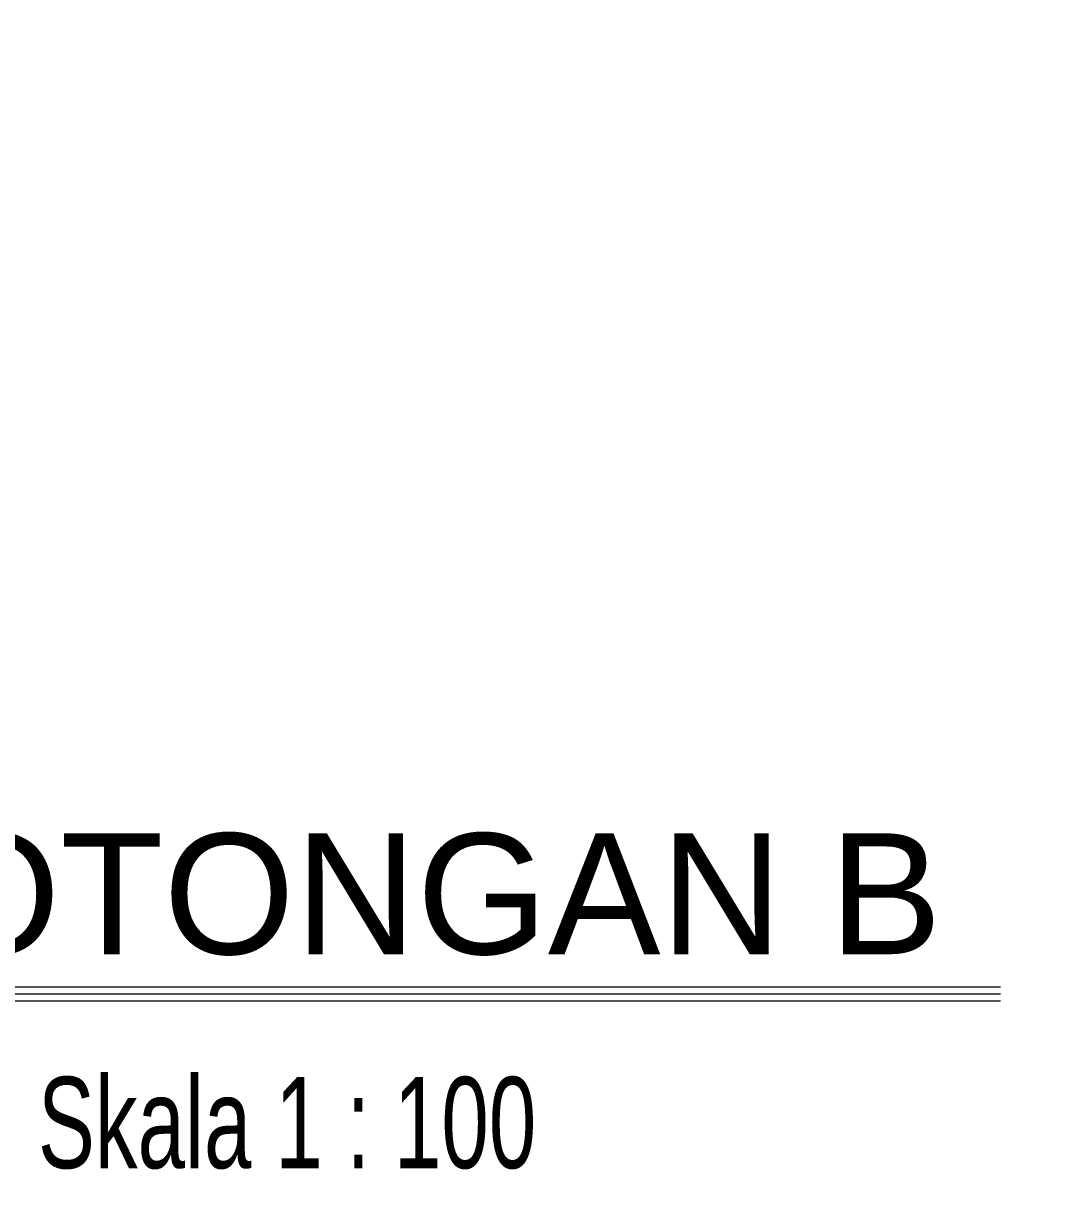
# Model space of a CAD drawing. Header units: centimetres. Extents: x -377343 to 693706, y 194584 to 813780.
# Drawn here: x 191652.4 to 191939.9, y 498774.2 to 499101 of the extents above; entities that cross this region are included whole.
import ezdxf

# ---------------------------------------------------------------- set-up
doc = ezdxf.new("R2010")
doc.units = ezdxf.units.CM
doc.layers.add('PIPA', color=11, linetype='Continuous')
doc.layers.add('TEXT', color=7, linetype='Continuous')
doc.styles.add('ROMANS', font='ROMANS.SHX', dxfattribs={"width": 0.7})
doc.styles.get("Standard").update_dxf_attribs({"font": 'arial.ttf'})

msp = doc.modelspace()

# ---------------------------------------------------------------- linework, layer by layer
at = {"layer": 'PIPA', "lineweight": 35, "extrusion": (0, 0.816497, 0.57735), "elevation": 193451.324}
msp.add_lwpolyline([(-421704.212, -325591.681), (-159560.265, -63447.734), (377343.333, -600351.331), (-158232.47, -1135927.133), (-693706.405, -600453.199), (-454216.825, -360963.619)], dxfattribs=at)
at = {"layer": 'TEXT', "color": 2, "linetype": 'Continuous', "lineweight": 9}
for p, q in [((191592.842, 498831.46), (191925.833, 498831.46)), ((191592.842, 498827.59), (191925.833, 498827.59))]:
    msp.add_line(p, q, dxfattribs=at)
at = {"layer": 'TEXT', "color": 2, "linetype": 'Continuous', "lineweight": 15}
msp.add_line((191599.644, 498829.525), (191925.833, 498829.525), dxfattribs=at)

# ---------------------------------------------------------------- texts
at = {"layer": 'TEXT', "color": 2}
msp.add_text('POTONGAN B', height=33.8126, dxfattribs=at).set_placement((191594.523, 498840.628))
at = {"layer": 'TEXT', "color": 2, "lineweight": 15, "insert": (191656.489, 498806.299), "char_height": 25.52128, "width": 11999.30688, "attachment_point": 1, "style": 'ROMANS'}
msp.add_mtext('\\pt3.96;{\\fColonna MT|b0|i0|c0|p82;Skala 1 : 100}', dxfattribs=at)

doc.saveas('drawing.dxf')
